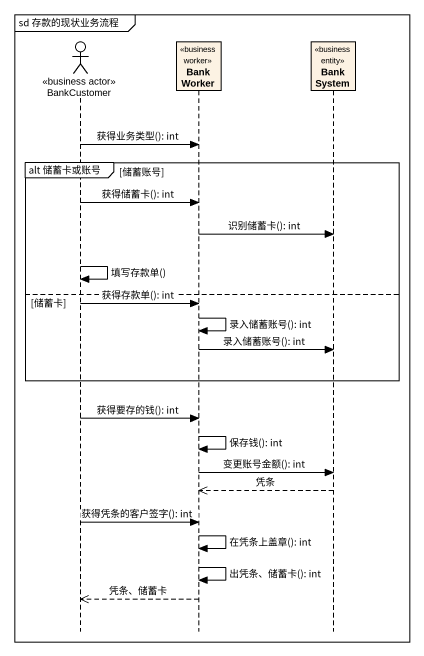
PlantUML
@startuml
mainframe sd 存款的现状业务流程
hide footbox
actor BankCustomer <<business actor>>
participant BankWorker <<business worker>>
participant BankSystem <<business entity>>

BankCustomer -> BankWorker : 获得业务类型(): int
group alt 储蓄卡或账号 [储蓄账号]
  BankCustomer -> BankWorker : 获得储蓄卡(): int
  BankWorker -> BankSystem : 识别储蓄卡(): int
  BankCustomer -> BankCustomer : 填写存款单()
else 储蓄卡
  BankCustomer -> BankWorker : 获得存款单(): int
  BankWorker -> BankWorker : 录入储蓄账号(): int
  BankWorker -> BankSystem : 录入储蓄账号(): int
end
BankCustomer -> BankWorker : 获得要存的钱(): int
BankWorker -> BankWorker : 保存钱(): int
BankWorker -> BankSystem : 变更账号金额(): int
BankSystem -->> BankWorker : 凭条
BankCustomer -> BankWorker : 获得凭条的客户签字(): int
BankWorker -> BankWorker : 在凭条上盖章(): int
BankWorker -> BankWorker : 出凭条、储蓄卡(): int
BankWorker -->> BankCustomer : 凭条、储蓄卡
@enduml
